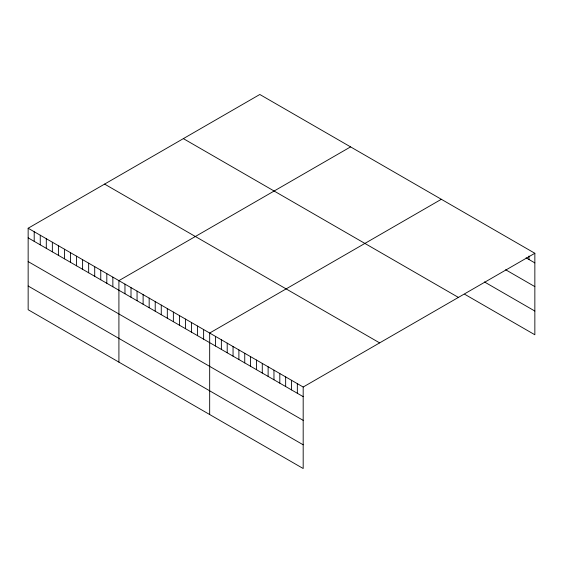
<?xml version="1.0" encoding="UTF-8"?>
<svg xmlns="http://www.w3.org/2000/svg" width="563" height="563" viewBox="0 0 563 563"><rect width="100%" height="100%" fill="white"/><g stroke="black" fill="none" stroke-linecap="round" stroke-linejoin="round"><path stroke-width="0.84" d="M28.15 228.233L303.183 387.027L303.183 468.515L28.15 309.727L28.15 228.233L259.817 94.485L534.85 253.273L534.85 334.767L464.714 294.273M350.573 146.887L118.913 280.634L118.913 362.122M441.336 199.288L209.675 333.036L209.675 414.523M303.183 387.027L534.85 253.273M526.081 257.84L534.85 262.9M505.63 269.74L534.85 286.616M484.44 281.943L534.85 311.05M183.362 138.625L458.402 297.412M104.598 184.101L379.638 342.888M28.15 237.86L303.183 396.648M28.15 261.577L303.183 420.364M28.15 286.011L303.183 444.798M529.009 256.024L529.009 259.522M297.341 383.649L297.341 393.277M291.493 380.278L291.493 389.899M285.652 376.9L285.652 386.528M279.804 373.529L279.804 383.15M273.963 370.151L273.963 379.779M268.122 366.78L268.122 376.408M262.274 363.409L262.274 373.03M256.432 360.031L256.432 369.659M250.584 356.661L250.584 366.281M244.743 353.282L244.743 362.91M238.895 349.912L238.895 359.532M233.054 346.534L233.054 356.161M227.206 343.163L227.206 352.783M221.365 339.785L221.365 349.412M215.516 336.414L215.516 346.034M203.623 329.545L203.623 339.165M197.571 326.047L197.571 335.675M191.519 322.557L191.519 332.184M185.473 319.066L185.473 328.686M179.421 315.569L179.421 325.196M173.369 312.078L173.369 321.698M167.317 308.587L167.317 318.208M161.264 305.09L161.264 314.717M155.219 301.599L155.219 311.219M149.167 298.101L149.167 307.729M143.115 294.611L143.115 304.231M137.062 291.12L137.062 300.741M131.01 287.623L131.01 297.25M124.965 284.132L124.965 293.752M112.86 277.144L112.86 286.764M106.808 273.653L106.808 283.273M100.756 270.156L100.756 279.783M94.711 266.665L94.711 276.285M88.658 263.167L88.658 272.795M82.606 259.677L82.606 269.297M76.554 256.186L76.554 265.806M70.509 252.688L70.509 262.316M64.456 249.198L64.456 258.818M58.404 245.7L58.404 255.328M52.352 242.21L52.352 251.83M46.3 238.719L46.3 248.339M40.255 235.221L40.255 244.849M34.202 231.731L34.202 241.351"/></g></svg>
